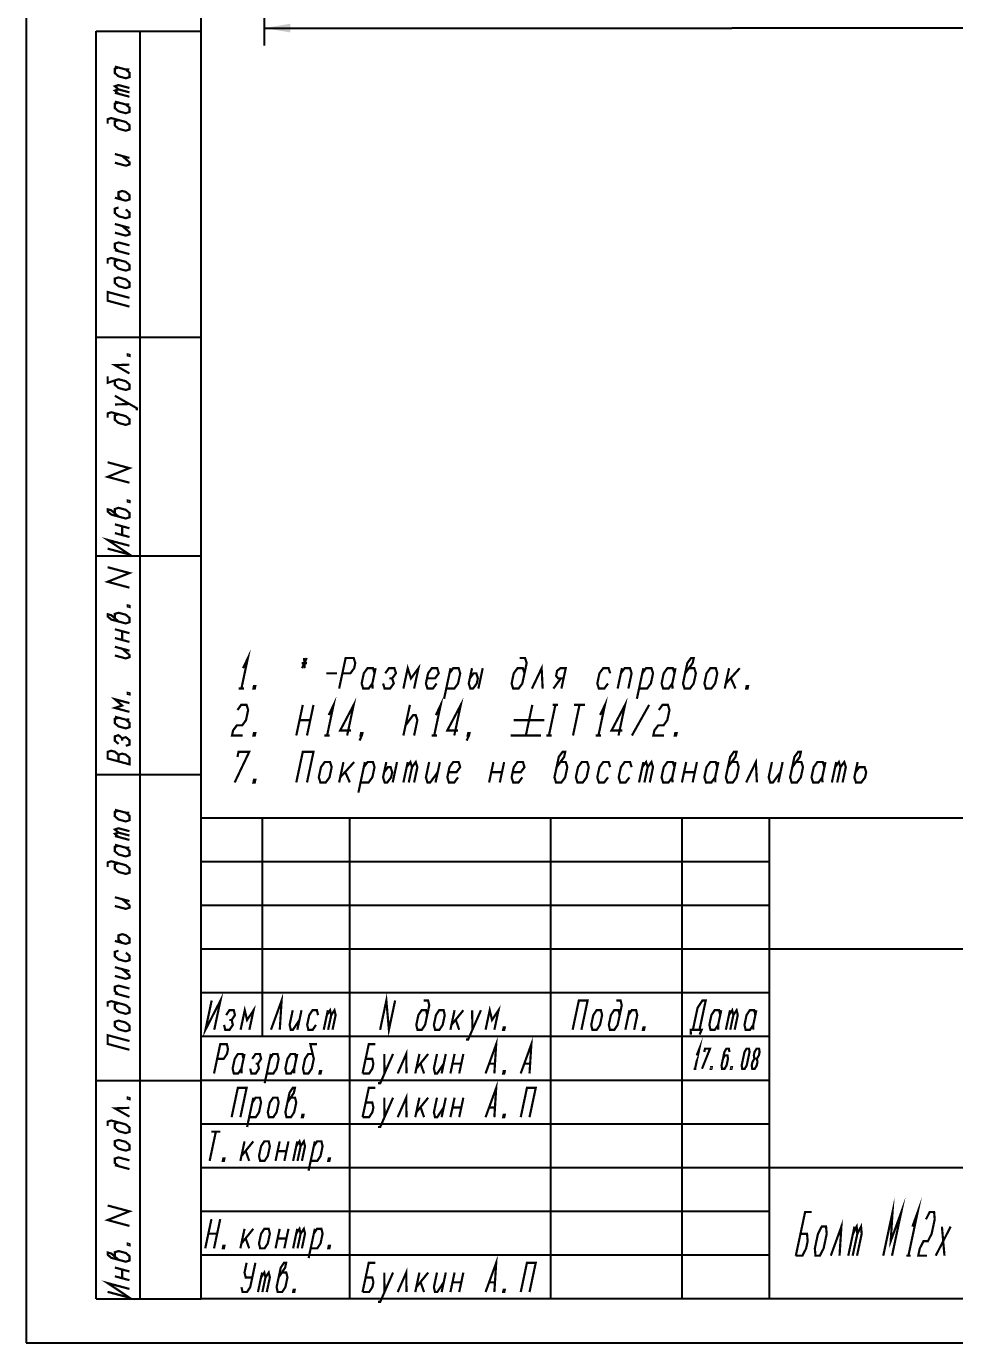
# Model space of a CAD drawing. Header units: millimetres. Extents: x 0 to 210, y 0 to 297.
# Drawn here: x 0 to 106.2, y 0 to 150.6 of the extents above; entities that cross this region are included whole.
import ezdxf

# ---------------------------------------------------------------- set-up
doc = ezdxf.new("R2010")
doc.units = ezdxf.units.MM
doc.header["$LTSCALE"] = 19.36
doc.layers.get('0').update_dxf_attribs({"linetype": 'CONTINUOUS'})
doc.layers.add('ALL_DIMENSIONS', color=7, linetype='CONTINUOUS')
doc.styles.get("Standard").update_dxf_attribs({"font": 'txt', "width": 0.7})
doc.dimstyles.new('DIMSTYLE_5', dxfattribs={"dimtxt": 3.5, "dimasz": 3, "dimexe": 0.18, "dimexo": 0.0625, "dimgap": 0.09, "dimtad": 1, "dimdec": 5, "dimdsep": 46, "dimtxsty": 'STANDARD', "dimblk": '_FILLED', "dimblk1": '_FILLED', "dimblk2": '_FILLED', "dimcen": 0.09, "dimadec": 0, "dimazin": 0, "dimtp": 0.3, "dimtm": 0.3, "dimtfac": 1, "dimtdec": 5, "dimtofl": 0, "dimtmove": 0, "dimatfit": 3, "dimldrblk": '_FILLED', "dimfxl": 1, "dimtolj": 1, "dimarcsym": 0})

# ---------------------------------------------------------------- blocks, each defined once
blk = doc.blocks.new('_FILLED')
at = {"color": 0, "linetype": 'BYBLOCK'}
blk.add_solid([(0, 0), (-1, 0.167), (-1, -0.167)], dxfattribs=at)
blk = doc.blocks.new('*D4')
at = {"layer": 'ALL_DIMENSIONS', "color": 2, "linetype": 'CONTINUOUS'}
for p, q in [((134.2, 184.52), (134.2, 148.35)), ((27.2, 176.87), (27.2, 148.35)), ((27.2, 150.35), (80.7, 150.35)), ((134.2, 150.35), (80.7, 150.35))]:
    blk.add_line(p, q, dxfattribs=at)
at = {"layer": 'ALL_DIMENSIONS', "color": 2, "linetype": 'CONTINUOUS', "xscale": 3, "yscale": 3, "zscale": 3, "rotation": 180}
blk.add_blockref('_FILLED', (27.2, 150.35), dxfattribs=at)
at = {"layer": 'ALL_DIMENSIONS', "color": 2, "linetype": 'CONTINUOUS', "xscale": 3, "yscale": 3, "zscale": 3}
blk.add_blockref('_FILLED', (134.2, 150.35), dxfattribs=at)

msp = doc.modelspace()

# ---------------------------------------------------------------- linework, layer by layer
at = {"color": 7, "linetype": 'CONTINUOUS'}
for p, q in [((0, 297), (0, 0)), ((20, 5), (20, 292.349899)), ((8, 5), (8, 150)), ((8, 150), (20, 150)), ((13, 5), (13, 150)), ((20, 5), (20, 150)), ((8, 115), (20, 115)), ((8, 90), (20, 90)), ((8, 65), (20, 65)), ((205, 60), (20, 60)), ((20, 5), (20, 60)), ((27, 35), (27, 60)), ((37, 5), (37, 60)), ((60, 5), (60, 60)), ((75, 5), (75, 60)), ((85, 5), (85, 60)), ((85, 55), (20, 55)), ((85, 50), (20, 50)), ((205, 45), (20, 45)), ((85, 40), (20, 40)), ((85, 35), (20, 35)), ((8, 30), (20, 30)), ((85, 30), (20, 30)), ((85, 25), (20, 25)), ((205, 20), (20, 20)), ((85, 15), (20, 15)), ((85, 10), (20, 10)), ((8, 5), (20, 5)), ((205, 5), (20, 5)), ((205, 5), (20, 5)), ((0, 0), (210, 0))]:
    msp.add_line(p, q, dxfattribs=at)
at = {"color": 2, "linetype": 'CONTINUOUS', "const_width": 0.25}
for points in [[(10.127428, 145.946582), (11.377426, 145.611641), (11.794094, 145.625004)], [(10.544096, 145.834938), (10.127428, 145.696579), (10.127428, 145.196584), (10.544096, 144.834937), (11.377426, 144.61165), (11.794094, 144.749999), (11.794094, 145.250005), (11.377426, 145.611641)], [(10.544096, 143.334941), (10.127428, 143.696577), (10.544096, 143.834937), (11.794094, 143.499995)], [(10.544096, 142.834936), (10.127428, 143.196582), (10.544096, 143.334941), (11.794094, 143)], [(11.794094, 142.500005), (10.127428, 142.946579)], [(10.127428, 141.946578), (11.377426, 141.611647), (11.794094, 141.625)], [(10.544096, 141.834935), (10.127428, 141.696586), (10.127428, 141.19658), (10.544096, 140.834934), (11.377426, 140.611646), (11.794094, 140.749995), (11.794094, 141.250001), (11.377426, 141.611647)], [(10.544096, 139.834933), (10.127428, 139.696584), (10.127428, 139.196578), (10.544096, 138.834932), (11.377426, 138.611645), (11.794094, 138.750004), (11.794094, 139.249999), (11.377426, 139.611646), (9.71076, 140.05823), (9.294097, 139.919871), (9.294097, 139.419876)], [(10.127428, 135.946583), (11.794094, 135.499998)], [(10.127428, 134.946582), (11.377426, 134.611641), (11.794094, 134.75), (11.794094, 135.000003), (10.960764, 135.723296)], [(10.127428, 130.946578), (11.377426, 130.611647), (11.794094, 130.749996), (11.794094, 131.250002), (11.377426, 131.611648), (10.960764, 131.723292), (10.544096, 131.584933), (10.544096, 131.084937), (10.960764, 130.723291)], [(10.544096, 129.834934), (10.127428, 129.696585), (10.127428, 129.196579), (10.544096, 128.834933), (11.377426, 128.611646), (11.794094, 128.750005), (11.794094, 129.25), (11.377426, 129.611646)], [(10.127428, 127.946586), (11.794094, 127.500001)], [(10.127428, 126.946585), (11.377426, 126.611644), (11.794094, 126.750003), (11.794094, 126.999995), (10.960764, 127.723288)], [(10.544096, 124.834939), (10.127428, 125.196586), (10.127428, 125.696581), (10.544096, 125.83494), (11.794094, 125.499999)], [(11.794094, 124.499998), (10.127428, 124.946583)], [(10.544096, 123.834938), (10.127428, 123.696579), (10.127428, 123.196584), (10.544096, 122.834937), (11.377426, 122.61165), (11.794094, 122.749999), (11.794094, 123.250005), (11.377426, 123.611641), (9.71076, 124.058226), (9.294097, 123.919877), (9.294097, 123.419871)], [(11.377426, 120.611648), (11.794094, 120.749997), (11.794094, 121.250003), (11.377426, 121.611649), (10.544096, 121.834937), (10.127428, 121.696577), (10.127428, 121.196582), (10.544096, 120.834936), (11.377426, 120.611648)], [(11.794094, 118.500003), (9.294097, 119.169875), (9.294097, 120.169876), (11.794094, 119.500004)], [(11.794094, 112.979163), (11.794094, 112.854167), (11.58576, 112.909994), (11.58576, 113.03499), (11.794094, 112.979163)], [(11.794094, 110.854165), (10.127428, 111.800745), (11.794094, 111.854166)], [(10.127428, 110.050746), (10.127428, 109.550751), (10.544096, 109.189104), (11.377426, 108.965817), (11.794094, 109.104166), (11.794094, 109.604172), (11.377426, 109.965808), (10.544096, 110.189105), (9.294097, 109.774038), (9.294097, 110.524036)], [(12.62743, 106.630874), (12.62743, 106.880877), (10.127428, 108.300747)], [(10.127428, 107.300746), (11.794094, 107.354167)], [(10.544096, 106.189102), (10.127428, 106.050753), (10.127428, 105.550747), (10.544096, 105.189101), (11.377426, 104.965813), (11.794094, 105.104162), (11.794094, 105.604168), (11.377426, 105.965814), (9.71076, 106.412399), (9.294097, 106.27404), (9.294097, 105.774045)], [(11.794094, 98.354169), (9.294097, 99.024041), (11.794094, 100.02083), (9.294097, 100.690702)], [(11.794094, 96.270829), (11.794094, 96.145833), (11.58576, 96.20166), (11.58576, 96.326656), (11.794094, 96.270829)], [(10.544096, 94.480772), (9.71076, 95.204065), (9.294097, 95.315709), (9.294097, 95.065706), (9.71076, 94.70406), (11.377426, 94.257475), (11.794094, 94.395834), (11.794094, 94.895829), (11.377426, 95.257476), (10.544096, 95.480773), (10.127428, 95.342414), (10.127428, 94.842419)], [(10.127428, 93.592415), (11.794094, 93.14583)], [(10.960764, 92.369127), (10.960764, 93.369128)], [(9.294097, 90.81571), (11.794094, 90.145838), (9.294097, 91.815711), (11.794094, 91.145828)], [(11.794094, 92.145829), (10.127428, 92.592414)], [(11.794094, 86.354168), (9.294097, 87.02404), (11.794094, 88.020834), (9.294097, 88.690707)], [(11.794094, 84.270833), (11.794094, 84.145832), (11.58576, 84.201654), (11.58576, 84.326655), (11.794094, 84.270833)], [(10.544096, 82.480771), (9.71076, 83.204059), (9.294097, 83.315708), (9.294097, 83.065705), (9.71076, 82.704059), (11.377426, 82.257479), (11.794094, 82.395833), (11.794094, 82.895833), (11.377426, 83.25748), (10.544096, 83.480772), (10.127428, 83.342413), (10.127428, 82.842418)], [(10.127428, 81.592414), (11.794094, 81.145834)], [(10.960764, 80.369126), (10.960764, 81.369127)], [(11.794094, 80.145833), (10.127428, 80.592413)], [(10.127428, 79.592417), (11.794094, 79.145833)], [(10.127428, 78.592417), (11.377426, 78.25748), (11.794094, 78.395834), (11.794094, 78.645832), (10.960764, 79.369125)], [(24.78395, 77.141174), (25.338183, 78.30784), (24.594243, 74.807842)], [(32.075683, 78.30784), (31.52145, 77.141174)], [(31.769434, 78.30784), (31.82771, 77.141174)], [(35.772359, 74.807842), (36.51631, 78.30784), (37.435067, 78.30784), (37.617319, 77.724507), (37.493333, 77.141174), (37.063087, 76.557841), (36.14434, 76.557841)], [(56.969338, 76.557841), (56.787075, 77.141174), (56.174577, 77.141174), (55.744342, 76.557841), (55.496358, 75.391175), (55.67861, 74.807842), (56.291119, 74.807842), (56.721354, 75.391175), (57.217321, 77.724507), (57.035059, 78.30784), (56.422561, 78.30784)], [(75.344344, 76.557841), (76.204825, 77.724507), (76.328812, 78.30784), (76.022563, 78.30784), (75.592316, 77.724507), (75.09636, 75.391175), (75.278612, 74.807842), (75.89111, 74.807842), (76.321356, 75.391175), (76.56934, 76.557841), (76.387077, 77.141174), (75.774579, 77.141174)], [(31.492317, 77.724507), (32.104826, 77.724507)], [(39.819339, 76.557841), (39.637076, 77.141174), (39.024578, 77.141174), (38.594343, 76.557841), (38.346359, 75.391175), (38.528611, 74.807842), (39.141109, 74.807842), (39.571355, 75.391175)], [(39.943325, 77.141174), (39.571355, 75.391175), (39.600488, 74.807842)], [(40.796352, 75.391175), (40.978614, 74.807842), (41.591112, 74.807842), (42.021358, 75.391175), (41.839096, 75.974508), (42.269342, 76.557841), (42.087079, 77.141174), (41.474581, 77.141174), (41.044335, 76.557841)], [(43.122368, 74.807842), (43.618335, 77.141174), (43.98285, 75.974508), (44.843331, 77.141174), (44.347364, 74.807842)], [(45.820344, 75.974508), (46.739102, 75.974508), (47.169337, 76.557841), (46.987085, 77.141174), (46.374576, 77.141174), (45.944341, 76.557841), (45.696357, 75.391175), (45.878609, 74.807842), (46.491118, 74.807842), (46.921354, 75.391175)], [(47.77438, 73.641176), (48.51833, 77.141174)], [(48.022363, 74.807842), (48.94111, 74.807842), (49.371356, 75.391175), (49.61934, 76.557841), (49.437077, 77.141174), (48.824579, 77.141174), (48.394344, 76.557841)], [(50.968333, 77.141174), (50.596353, 75.391175), (50.778615, 74.807842), (51.084864, 74.807842), (51.51511, 75.391175), (51.639097, 75.974508), (51.456834, 76.557841), (51.150585, 76.557841), (50.72035, 75.974508)], [(52.193329, 77.141174), (51.697362, 74.807842)], [(57.822364, 74.807842), (58.930829, 77.141174), (59.04736, 74.807842)], [(61.191114, 74.807842), (61.687081, 77.141174), (61.074583, 77.141174), (60.70633, 76.849507), (60.582344, 76.266174), (60.8266, 75.974508), (61.439098, 75.974508)], [(66.769339, 76.557841), (66.587076, 77.141174), (65.974578, 77.141174), (65.544343, 76.557841), (65.296359, 75.391175), (65.478611, 74.807842), (66.091109, 74.807842), (66.521355, 75.391175)], [(67.622365, 74.807842), (68.118332, 77.141174)], [(67.994335, 76.557841), (68.424581, 77.141174), (69.037079, 77.141174), (69.219342, 76.557841), (68.847361, 74.807842)], [(69.824385, 73.641176), (70.568335, 77.141174)], [(70.072368, 74.807842), (70.991115, 74.807842), (71.421351, 75.391175), (71.669334, 76.557841), (71.487082, 77.141174), (70.874584, 77.141174), (70.444338, 76.557841)], [(74.119337, 76.557841), (73.937085, 77.141174), (73.324576, 77.141174), (72.894341, 76.557841), (72.646357, 75.391175), (72.828609, 74.807842), (73.441118, 74.807842), (73.871354, 75.391175)], [(74.243334, 77.141174), (73.871354, 75.391175), (73.900486, 74.807842)], [(77.546353, 75.391175), (77.728615, 74.807842), (78.341113, 74.807842), (78.771359, 75.391175), (79.019343, 76.557841), (78.83708, 77.141174), (78.224582, 77.141174), (77.794336, 76.557841), (77.546353, 75.391175)], [(80.368325, 77.141174), (79.872369, 74.807842)], [(79.996355, 75.391175), (81.593332, 77.141174)], [(34.306835, 76.557841), (35.531842, 76.557841)], [(41.532847, 75.974508), (41.839096, 75.974508)], [(60.272367, 74.807842), (61.132849, 75.974508)], [(80.579721, 75.974508), (81.097365, 74.807842)], [(11.794094, 72.145831), (10.127428, 72.592416), (10.960764, 72.869124), (10.127428, 73.592417), (11.794094, 73.145832)], [(11.794094, 74.270834), (11.794094, 74.145833), (11.58576, 74.201655), (11.58576, 74.326656), (11.794094, 74.270834)], [(24.287994, 74.807842), (24.900492, 74.807842)], [(26.125488, 74.807842), (25.972369, 74.807842), (26.034362, 75.099508), (26.187481, 75.099508), (26.125488, 74.807842)], [(34.583951, 71.773888), (35.138184, 72.940554), (34.394244, 69.440551)], [(36.691117, 69.440551), (37.435067, 72.940554), (35.896356, 70.023889), (37.121353, 70.023889)], [(46.833955, 71.773888), (47.388188, 72.940554), (46.644237, 69.440551)], [(48.94111, 69.440551), (49.685061, 72.940554), (48.14636, 70.023889), (49.371356, 70.023889)], [(65.617293, 71.773888), (66.171525, 72.940554), (65.427575, 69.440551)], [(67.724448, 69.440551), (68.468398, 72.940554), (66.929688, 70.023889), (68.154694, 70.023889)], [(82.475491, 74.807842), (82.322361, 74.807842), (82.384365, 75.099508), (82.537484, 75.099508), (82.475491, 74.807842)], [(24.142319, 72.357221), (24.572565, 72.940554), (25.185063, 72.940554), (25.367326, 72.357221), (25.119343, 71.190555), (24.689097, 70.607222), (24.076599, 70.607222), (23.646353, 70.023889), (23.522366, 69.440551), (24.747362, 69.440551)], [(30.872364, 69.440551), (31.616314, 72.940554)], [(32.841311, 72.940554), (32.09736, 69.440551)], [(43.866308, 72.940554), (43.122368, 69.440551)], [(57.866311, 72.940554), (57.12236, 69.440551)], [(60.505892, 72.940554), (59.761952, 69.440551)], [(60.199643, 72.940554), (60.812141, 72.940554)], [(63.262144, 72.940554), (62.518193, 69.440551)], [(62.649646, 72.940554), (63.874642, 72.940554)], [(69.255693, 69.440551), (71.22465, 72.940554)], [(72.325649, 72.357221), (72.755896, 72.940554), (73.368394, 72.940554), (73.550656, 72.357221), (73.302673, 71.190555), (72.872427, 70.607222), (72.259929, 70.607222), (71.829693, 70.023889), (71.705696, 69.440551), (72.930692, 69.440551)], [(10.127428, 71.592415), (11.377426, 71.257479), (11.794094, 71.270832)], [(10.544096, 71.480771), (10.127428, 71.342417), (10.127428, 70.842417), (10.544096, 70.480771), (11.377426, 70.257478), (11.794094, 70.395832), (11.794094, 70.895833), (11.377426, 71.257479)], [(31.244334, 71.190555), (32.469341, 71.190555)], [(43.370352, 70.607222), (44.230833, 71.773888), (44.537082, 71.773888), (44.719334, 71.190555), (44.347364, 69.440551)], [(55.744342, 71.190555), (59.24434, 71.190555)], [(11.377426, 68.257481), (11.794094, 68.395835), (11.794094, 68.895836), (11.377426, 69.257477), (10.960764, 69.119123), (10.544096, 69.48077), (10.127428, 69.342416), (10.127428, 68.842415), (10.544096, 68.480769)], [(26.125488, 69.440551), (25.972369, 69.440551), (26.034362, 69.732217), (26.187481, 69.732217), (26.125488, 69.440551)], [(34.087984, 69.440551), (34.700493, 69.440551)], [(38.375492, 69.440551), (38.222362, 69.440551), (38.284355, 69.732217), (38.437485, 69.732217), (38.375492, 69.440551), (38.098376, 68.857218)], [(46.337988, 69.440551), (46.950486, 69.440551)], [(50.625485, 69.440551), (50.472366, 69.440551), (50.534359, 69.732217), (50.687489, 69.732217), (50.625485, 69.440551), (50.348369, 68.857218)], [(55.372361, 69.440551), (58.872359, 69.440551)], [(59.455692, 69.440551), (60.068201, 69.440551)], [(65.121326, 69.440551), (65.733824, 69.440551)], [(74.308818, 69.440551), (74.155699, 69.440551), (74.217692, 69.732217), (74.370822, 69.732217), (74.308818, 69.440551)], [(11.794094, 66.145836), (11.794094, 66.895834), (11.377426, 67.25748), (10.960764, 67.369124), (10.544096, 67.23077), (10.127428, 67.592417), (9.71076, 67.70406), (9.294097, 67.565706), (9.294097, 66.815708), (11.794094, 66.145836)], [(10.960764, 68.869125), (10.960764, 69.119123)], [(10.544096, 66.480772), (10.544096, 67.23077)], [(23.828615, 64.073265), (25.491312, 67.573263), (24.266316, 67.573263), (24.142319, 66.98993)], [(30.872364, 64.073265), (31.616314, 67.573263), (32.841311, 67.573263), (32.09736, 64.073265)], [(33.446354, 64.656598), (33.628616, 64.073265), (34.241114, 64.073265), (34.67136, 64.656598), (34.919344, 65.823264), (34.737081, 66.406597), (34.124583, 66.406597), (33.694337, 65.823264), (33.446354, 64.656598)], [(36.268326, 66.406597), (35.772359, 64.073265)], [(35.896356, 64.656598), (37.493333, 66.406597)], [(37.974379, 62.906599), (38.718329, 66.406597)], [(38.222362, 64.073265), (39.141109, 64.073265), (39.571355, 64.656598), (39.819339, 65.823264), (39.637076, 66.406597), (39.024578, 66.406597), (38.594343, 65.823264)], [(41.168332, 66.406597), (40.796352, 64.656598), (40.978614, 64.073265), (41.284863, 64.073265), (41.715109, 64.656598), (41.839096, 65.239931), (41.656844, 65.823264), (41.350584, 65.823264), (40.920349, 65.239931)], [(42.393328, 66.406597), (41.897361, 64.073265)], [(43.122368, 64.073265), (43.618335, 66.406597)], [(43.494338, 65.823264), (43.924584, 66.406597), (44.106836, 65.823264), (43.734866, 64.073265)], [(44.106836, 65.823264), (44.537082, 66.406597), (44.719334, 65.823264), (44.347364, 64.073265)], [(46.068327, 66.406597), (45.696357, 64.656598), (45.878609, 64.073265), (46.184869, 64.073265), (47.045351, 65.239931)], [(47.293334, 66.406597), (46.797367, 64.073265)], [(48.270347, 65.239931), (49.189094, 65.239931), (49.61934, 65.823264), (49.437077, 66.406597), (48.824579, 66.406597), (48.394344, 65.823264), (48.14636, 64.656598), (48.328612, 64.073265), (48.94111, 64.073265), (49.371356, 64.656598)], [(52.922369, 64.073265), (53.418325, 66.406597)], [(54.643332, 66.406597), (54.147365, 64.073265)], [(55.620345, 65.239931), (56.539092, 65.239931), (56.969338, 65.823264), (56.787075, 66.406597), (56.174577, 66.406597), (55.744342, 65.823264), (55.496358, 64.656598), (55.67861, 64.073265), (56.291119, 64.073265), (56.721354, 64.656598)], [(60.644337, 65.823264), (61.504818, 66.98993), (61.628815, 67.573263), (61.322566, 67.573263), (60.89232, 66.98993), (60.396354, 64.656598), (60.578616, 64.073265), (61.191114, 64.073265), (61.62136, 64.656598), (61.869344, 65.823264), (61.687081, 66.406597), (61.074583, 66.406597)], [(62.846356, 64.656598), (63.028619, 64.073265), (63.641117, 64.073265), (64.071353, 64.656598), (64.319336, 65.823264), (64.137084, 66.406597), (63.524575, 66.406597), (63.09434, 65.823264), (62.846356, 64.656598)], [(66.769339, 65.823264), (66.587076, 66.406597), (65.974578, 66.406597), (65.544343, 65.823264), (65.296359, 64.656598), (65.478611, 64.073265), (66.091109, 64.073265), (66.521355, 64.656598)], [(69.219342, 65.823264), (69.037079, 66.406597), (68.424581, 66.406597), (67.994335, 65.823264), (67.746352, 64.656598), (67.928614, 64.073265), (68.541112, 64.073265), (68.971358, 64.656598)], [(70.072368, 64.073265), (70.568335, 66.406597)], [(70.444338, 65.823264), (70.874584, 66.406597), (71.056836, 65.823264), (70.684866, 64.073265)], [(71.056836, 65.823264), (71.487082, 66.406597), (71.669334, 65.823264), (71.297364, 64.073265)], [(74.119337, 65.823264), (73.937085, 66.406597), (73.324576, 66.406597), (72.894341, 65.823264), (72.646357, 64.656598), (72.828609, 64.073265), (73.441118, 64.073265), (73.871354, 64.656598)], [(74.243334, 66.406597), (73.871354, 64.656598), (73.900486, 64.073265)], [(74.972363, 64.073265), (75.46833, 66.406597)], [(76.693326, 66.406597), (76.197359, 64.073265)], [(79.019343, 65.823264), (78.83708, 66.406597), (78.224582, 66.406597), (77.794336, 65.823264), (77.546353, 64.656598), (77.728615, 64.073265), (78.341113, 64.073265), (78.771359, 64.656598)], [(79.143329, 66.406597), (78.771359, 64.656598), (78.800492, 64.073265)], [(80.244339, 65.823264), (81.10482, 66.98993), (81.228817, 67.573263), (80.922558, 67.573263), (80.492322, 66.98993), (79.996355, 64.656598), (80.178618, 64.073265), (80.791116, 64.073265), (81.221352, 64.656598), (81.469335, 65.823264), (81.287083, 66.406597), (80.674585, 66.406597)], [(82.322361, 64.073265), (83.430826, 66.406597), (83.547368, 64.073265)], [(85.268331, 66.406597), (84.896351, 64.656598), (85.078613, 64.073265), (85.384862, 64.073265), (86.245344, 65.239931)], [(86.493327, 66.406597), (85.99736, 64.073265)], [(87.594337, 65.823264), (88.454818, 66.98993), (88.578815, 67.573263), (88.272566, 67.573263), (87.84232, 66.98993), (87.346354, 64.656598), (87.528616, 64.073265), (88.141114, 64.073265), (88.57136, 64.656598), (88.819344, 65.823264), (88.637081, 66.406597), (88.024583, 66.406597)], [(91.269336, 65.823264), (91.087084, 66.406597), (90.474575, 66.406597), (90.04434, 65.823264), (89.796356, 64.656598), (89.978619, 64.073265), (90.591117, 64.073265), (91.021353, 64.656598)], [(91.393333, 66.406597), (91.021353, 64.656598), (91.050485, 64.073265)], [(92.122362, 64.073265), (92.618329, 66.406597)], [(92.494343, 65.823264), (92.924578, 66.406597), (93.106841, 65.823264), (92.73486, 64.073265)], [(93.106841, 65.823264), (93.537076, 66.406597), (93.719339, 65.823264), (93.347369, 64.073265)], [(95.068332, 66.406597), (94.696352, 64.656598), (94.878614, 64.073265), (95.491112, 64.073265), (95.921358, 64.656598), (96.045345, 65.239931), (95.863093, 65.823264), (95.250584, 65.823264), (94.820349, 65.239931)], [(36.479722, 65.239931), (36.997366, 64.073265)], [(53.170342, 65.239931), (54.395349, 65.239931)], [(75.220347, 65.239931), (76.445343, 65.239931)], [(26.125488, 64.073265), (25.972369, 64.073265), (26.034362, 64.364932), (26.187481, 64.364932), (26.125488, 64.073265)], [(10.127428, 60.94658), (11.377426, 60.611644), (11.794094, 60.625001)], [(10.544096, 60.834936), (10.127428, 60.696582), (10.127428, 60.196582), (10.544096, 59.834935), (11.377426, 59.611648), (11.794094, 59.750002), (11.794094, 60.250002), (11.377426, 60.611644)], [(10.544096, 58.334939), (10.127428, 58.69658), (10.544096, 58.834934), (11.794094, 58.499998)], [(10.544096, 57.834938), (10.127428, 58.19658), (10.544096, 58.334939), (11.794094, 57.999998)], [(11.794094, 57.500002), (10.127428, 57.946582)], [(10.127428, 56.946581), (11.377426, 56.611645), (11.794094, 56.624998)], [(10.544096, 56.834938), (10.127428, 56.696583), (10.127428, 56.196583), (10.544096, 55.834937), (11.377426, 55.611644), (11.794094, 55.749998), (11.794094, 56.249999), (11.377426, 56.611645)], [(10.544096, 54.834936), (10.127428, 54.696582), (10.127428, 54.196581), (10.544096, 53.834935), (11.377426, 53.611647), (11.794094, 53.750001), (11.794094, 54.250002), (11.377426, 54.611643), (9.71076, 55.058228), (9.294097, 54.919874), (9.294097, 54.419874)], [(10.127428, 50.946581), (11.794094, 50.500001)], [(10.127428, 49.94658), (11.377426, 49.611644), (11.794094, 49.749998), (11.794094, 50), (10.960764, 50.723293)], [(10.127428, 45.946581), (11.377426, 45.611645), (11.794094, 45.749999), (11.794094, 46.25), (11.377426, 46.611646), (10.960764, 46.72329), (10.544096, 46.584936), (10.544096, 46.084935), (10.960764, 45.723289)], [(10.544096, 44.834937), (10.127428, 44.696583), (10.127428, 44.196582), (10.544096, 43.834936), (11.377426, 43.611646), (11.794094, 43.75), (11.794094, 44.25), (11.377426, 44.611647)], [(10.127428, 42.946581), (11.794094, 42.500001)], [(10.127428, 41.946583), (11.377426, 41.611646), (11.794094, 41.75), (11.794094, 42.000001), (10.960764, 42.723291)], [(10.544096, 39.834937), (10.127428, 40.196581), (10.127428, 40.696581), (10.544096, 40.834935), (11.794094, 40.499999)], [(10.544096, 38.834936), (10.127428, 38.696582), (10.127428, 38.196582), (10.544096, 37.834938), (11.377426, 37.611645), (11.794094, 37.749999), (11.794094, 38.25), (11.377426, 38.611646), (9.71076, 39.058229), (9.294097, 38.919872), (9.294097, 38.419874)], [(11.794094, 39.500001), (10.127428, 39.946583)], [(21.197069, 39.137578), (20.485002, 35.787579), (22.202065, 39.137578), (21.489998, 35.787579)], [(27.979998, 35.787579), (29.194563, 39.137578), (28.985005, 35.787579)], [(40.460003, 35.787579), (41.17206, 39.137578), (41.464999, 35.787579), (42.177066, 39.137578)], [(45.841033, 37.462579), (45.708464, 38.020912), (45.205955, 38.020912), (44.836037, 37.462579), (44.598678, 36.345912), (44.731247, 35.787579), (45.233745, 35.787579), (45.603674, 36.345912), (46.078382, 38.579245), (45.945813, 39.137578), (45.443314, 39.137578)], [(62.474999, 35.787579), (63.187066, 39.137578), (64.192063, 39.137578), (63.479995, 35.787579)], [(67.856029, 37.462579), (67.72346, 38.020912), (67.220962, 38.020912), (66.851033, 37.462579), (66.613674, 36.345912), (66.746254, 35.787579), (67.248752, 35.787579), (67.618681, 36.345912), (68.093389, 38.579245), (67.960819, 39.137578), (67.458311, 39.137578)], [(76.231251, 35.787579), (76.765299, 38.30008), (77.320187, 39.137578), (77.697065, 39.137578), (76.984998, 35.787579)], [(22.613674, 36.345912), (22.746254, 35.787579), (23.248752, 35.787579), (23.618681, 36.345912), (23.486101, 36.904245), (23.856029, 37.462579), (23.72346, 38.020912), (23.220962, 38.020912), (22.851033, 37.462579)], [(24.504997, 35.787579), (24.979705, 38.020912), (25.244854, 36.904245), (25.984712, 38.020912), (25.510004, 35.787579)], [(30.464709, 38.020912), (30.108681, 36.345912), (30.24125, 35.787579), (30.492499, 35.787579), (31.232356, 36.904245)], [(31.469705, 38.020912), (30.994997, 35.787579)], [(33.361028, 37.462579), (33.228459, 38.020912), (32.725961, 38.020912), (32.356032, 37.462579), (32.118673, 36.345912), (32.251253, 35.787579), (32.753751, 35.787579), (33.12368, 36.345912)], [(34.009996, 35.787579), (34.484715, 38.020912)], [(34.366035, 37.462579), (34.735964, 38.020912), (34.868533, 37.462579), (34.512505, 35.787579)], [(34.868533, 37.462579), (35.238462, 38.020912), (35.371031, 37.462579), (35.015003, 35.787579)], [(46.608681, 36.345912), (46.74125, 35.787579), (47.243748, 35.787579), (47.613677, 36.345912), (47.851036, 37.462579), (47.718456, 38.020912), (47.215958, 38.020912), (46.846029, 37.462579), (46.608681, 36.345912)], [(48.974712, 38.020912), (48.500004, 35.787579)], [(48.618673, 36.345912), (49.979708, 38.020912)], [(50.272647, 34.670912), (50.523896, 34.670912), (51.989711, 38.020912)], [(50.984715, 38.020912), (51.012505, 35.787579)], [(52.519999, 35.787579), (52.994707, 38.020912), (53.259856, 36.904245), (53.999714, 38.020912), (53.524995, 35.787579)], [(64.603682, 36.345912), (64.736251, 35.787579), (65.238749, 35.787579), (65.608678, 36.345912), (65.846037, 37.462579), (65.713457, 38.020912), (65.210959, 38.020912), (64.84103, 37.462579), (64.603682, 36.345912)], [(68.504997, 35.787579), (68.979705, 38.020912)], [(68.861036, 37.462579), (69.230965, 38.020912), (69.733463, 38.020912), (69.866032, 37.462579), (69.510004, 35.787579)], [(79.351029, 37.462579), (79.21846, 38.020912), (78.715962, 38.020912), (78.346033, 37.462579), (78.108674, 36.345912), (78.241254, 35.787579), (78.743752, 35.787579), (79.113681, 36.345912)], [(79.469709, 38.020912), (79.113681, 36.345912), (79.12062, 35.787579)], [(79.999997, 35.787579), (80.474705, 38.020912)], [(80.356036, 37.462579), (80.725965, 38.020912), (80.858534, 37.462579), (80.502495, 35.787579)], [(80.858534, 37.462579), (81.228463, 38.020912), (81.361032, 37.462579), (81.005004, 35.787579)], [(83.371035, 37.462579), (83.238455, 38.020912), (82.735957, 38.020912), (82.366028, 37.462579), (82.12868, 36.345912), (82.261249, 35.787579), (82.763747, 35.787579), (83.133676, 36.345912)], [(83.489715, 38.020912), (83.133676, 36.345912), (83.140626, 35.787579)], [(11.377426, 35.611646), (11.794094, 35.75), (11.794094, 36.25), (11.377426, 36.611644), (10.544096, 36.834937), (10.127428, 36.696583), (10.127428, 36.196582), (10.544096, 35.834936), (11.377426, 35.611646)], [(23.234852, 36.904245), (23.486101, 36.904245)], [(49.114231, 36.904245), (49.505, 35.787579)], [(54.655621, 35.787579), (54.530002, 35.787579), (54.589342, 36.066747), (54.714961, 36.066747), (54.655621, 35.787579)], [(70.64063, 35.787579), (70.515, 35.787579), (70.57434, 36.066747), (70.699959, 36.066747), (70.64063, 35.787579)], [(11.794094, 33.5), (9.294097, 34.169873), (9.294097, 35.169874), (11.794094, 34.499999)], [(52.519999, 30.787579), (53.734564, 34.137579), (53.524995, 30.787579)], [(56.540005, 30.787579), (57.75456, 34.137579), (57.545001, 30.787579)], [(75.986952, 35.229246), (75.980002, 35.787579), (77.236247, 35.787579), (76.991948, 35.229246)], [(76.660294, 32.857642), (76.967005, 33.624309), (76.478128, 31.324307)], [(21.465001, 30.787579), (22.177068, 34.137579), (22.930815, 34.137579), (23.063385, 33.579246), (22.944705, 33.020912), (22.574787, 32.462579), (21.821029, 32.462579)], [(24.836028, 32.462579), (24.703459, 33.020912), (24.200961, 33.020912), (23.831032, 32.462579), (23.593673, 31.345913), (23.726253, 30.787579), (24.228751, 30.787579), (24.59868, 31.345913)], [(24.954708, 33.020912), (24.59868, 31.345913), (24.60563, 30.787579)], [(25.603676, 31.345913), (25.736245, 30.787579), (26.238754, 30.787579), (26.608683, 31.345913), (26.476103, 31.904246), (26.846031, 32.462579), (26.713462, 33.020912), (26.210964, 33.020912), (25.841035, 32.462579)], [(27.25765, 29.670913), (27.969707, 33.020912)], [(27.494999, 30.787579), (28.248746, 30.787579), (28.618675, 31.345913), (28.856034, 32.462579), (28.723465, 33.020912), (28.220956, 33.020912), (27.851027, 32.462579)], [(30.866037, 32.462579), (30.733457, 33.020912), (30.230959, 33.020912), (29.86103, 32.462579), (29.623682, 31.345913), (29.756251, 30.787579), (30.258749, 30.787579), (30.628678, 31.345913)], [(30.984706, 33.020912), (30.628678, 31.345913), (30.635628, 30.787579)], [(32.74346, 33.020912), (32.240962, 33.020912), (31.871033, 32.462579), (31.633674, 31.345913), (31.766254, 30.787579), (32.268752, 30.787579), (32.638681, 31.345913), (32.876029, 32.462579), (32.478311, 34.137579), (33.232068, 34.137579)], [(38.45, 30.787579), (39.162067, 34.137579), (39.915814, 34.137579)], [(40.222644, 29.670913), (40.473893, 29.670913), (41.939707, 33.020912)], [(40.934711, 33.020912), (40.962501, 30.787579)], [(42.469995, 30.787579), (43.447212, 33.020912), (43.475002, 30.787579)], [(44.954706, 33.020912), (44.479998, 30.787579)], [(44.598678, 31.345913), (45.959713, 33.020912)], [(46.964709, 33.020912), (46.608681, 31.345913), (46.74125, 30.787579), (46.992499, 30.787579), (47.732356, 31.904246)], [(47.969705, 33.020912), (47.494997, 30.787579)], [(48.500004, 30.787579), (48.974712, 33.020912)], [(49.979708, 33.020912), (49.505, 30.787579)], [(77.268753, 31.324307), (78.188875, 33.624309), (77.613878, 33.624309), (77.532398, 33.240974)], [(80.407405, 33.240974), (80.345133, 33.624309), (80.057629, 33.624309), (79.832397, 33.240974), (79.506479, 31.707642), (79.568752, 31.324307), (79.856245, 31.324307), (80.081477, 31.707642), (80.244436, 32.47431), (80.182174, 32.857642), (79.89467, 32.857642), (79.669438, 32.47431)], [(81.868751, 31.324307), (81.806479, 31.707642), (82.132396, 33.240974), (82.357628, 33.624309), (82.645132, 33.624309), (82.707404, 33.240974), (82.381476, 31.707642), (82.156255, 31.324307), (81.868751, 31.324307)], [(83.550687, 32.47431), (83.775919, 32.857642), (83.857398, 33.240974), (83.795126, 33.624309), (83.507633, 33.624309), (83.282401, 33.240974), (83.200922, 32.857642), (83.263194, 32.47431)], [(26.224854, 31.904246), (26.476103, 31.904246)], [(38.45, 30.787579), (39.203747, 30.787579), (39.573676, 31.345913), (39.692355, 31.904246), (39.559786, 32.462579), (38.806028, 32.462579)], [(45.094226, 31.904246), (45.485005, 30.787579)], [(48.737353, 31.904246), (49.742359, 31.904246)], [(53.008607, 31.904246), (53.511105, 31.904246)], [(57.028603, 31.904246), (57.531101, 31.904246)], [(78.346871, 31.324307), (78.274995, 31.324307), (78.31574, 31.515975), (78.387616, 31.515975), (78.346871, 31.324307)], [(80.64687, 31.324307), (80.575005, 31.324307), (80.615739, 31.515975), (80.687615, 31.515975), (80.64687, 31.324307)], [(83.018745, 31.324307), (83.306249, 31.324307), (83.53148, 31.707642), (83.61296, 32.090975), (83.550687, 32.47431), (83.263194, 32.47431), (83.037963, 32.090975), (82.956483, 31.707642), (83.018745, 31.324307)], [(33.650627, 30.787579), (33.524997, 30.787579), (33.584337, 31.066747), (33.709967, 31.066747), (33.650627, 30.787579)], [(54.655621, 30.787579), (54.530002, 30.787579), (54.589342, 31.066747), (54.714961, 31.066747), (54.655621, 30.787579)], [(76.334376, 31.324307), (76.62188, 31.324307)], [(23.475004, 25.78758), (24.187061, 29.137579), (25.192067, 29.137579), (24.48, 25.78758)], [(29.86103, 27.46258), (30.600888, 28.579246), (30.719567, 29.137579), (30.468318, 29.137579), (30.09839, 28.579246), (29.623682, 26.345913), (29.756251, 25.78758), (30.258749, 25.78758), (30.628678, 26.345913), (30.866037, 27.46258), (30.733457, 28.020913), (30.230959, 28.020913)], [(38.45, 25.78758), (39.162067, 29.137579), (39.915814, 29.137579)], [(52.519999, 25.78758), (53.734564, 29.137579), (53.524995, 25.78758)], [(56.540005, 25.78758), (57.252062, 29.137579), (58.257068, 29.137579), (57.545001, 25.78758)], [(11.794094, 27.979166), (11.794094, 27.854167), (11.58576, 27.909989), (11.58576, 28.03499), (11.794094, 27.979166)], [(25.247647, 24.670913), (25.959715, 28.020913)], [(25.484996, 25.78758), (26.238754, 25.78758), (26.608683, 26.345913), (26.846031, 27.46258), (26.713462, 28.020913), (26.210964, 28.020913), (25.841035, 27.46258)], [(27.613679, 26.345913), (27.746248, 25.78758), (28.248746, 25.78758), (28.618675, 26.345913), (28.856034, 27.46258), (28.723465, 28.020913), (28.220956, 28.020913), (27.851027, 27.46258), (27.613679, 26.345913)], [(38.45, 25.78758), (39.203747, 25.78758), (39.573676, 26.345913), (39.692355, 26.904246), (39.559786, 27.46258), (38.806028, 27.46258)], [(40.222644, 24.670913), (40.473893, 24.670913), (41.939707, 28.020913)], [(40.934711, 28.020913), (40.962501, 25.78758)], [(42.469995, 25.78758), (43.447212, 28.020913), (43.475002, 25.78758)], [(44.954706, 28.020913), (44.479998, 25.78758)], [(44.598678, 26.345913), (45.959713, 28.020913)], [(46.964709, 28.020913), (46.608681, 26.345913), (46.74125, 25.78758), (46.992499, 25.78758), (47.732356, 26.904246)], [(47.969705, 28.020913), (47.494997, 25.78758)], [(48.500004, 25.78758), (48.974712, 28.020913)], [(49.979708, 28.020913), (49.505, 25.78758)], [(11.794094, 25.854168), (10.127428, 26.800748), (11.794094, 26.854166)], [(31.640624, 25.78758), (31.515005, 25.78758), (31.574334, 26.066745), (31.699964, 26.066745), (31.640624, 25.78758)], [(45.094226, 26.904246), (45.485005, 25.78758)], [(48.737353, 26.904246), (49.742359, 26.904246)], [(53.008607, 26.904246), (53.511105, 26.904246)], [(54.655621, 25.78758), (54.530002, 25.78758), (54.589342, 26.066745), (54.714961, 26.066745), (54.655621, 25.78758)], [(10.544096, 25.189103), (10.127428, 25.050749), (10.127428, 24.550749), (10.544096, 24.189102), (11.377426, 23.965812), (11.794094, 24.104166), (11.794094, 24.604167), (11.377426, 24.965813), (9.71076, 25.412393), (9.294097, 25.274039), (9.294097, 24.774038)], [(21.67456, 24.13758), (20.962503, 20.787579)], [(21.172062, 24.13758), (22.177068, 24.13758)], [(11.377426, 21.965812), (11.794094, 22.104167), (11.794094, 22.604167), (11.377426, 22.965811), (10.544096, 23.189104), (10.127428, 23.05075), (10.127428, 22.550749), (10.544096, 22.189103), (11.377426, 21.965812)], [(24.954708, 23.020913), (24.48, 20.787579)], [(24.59868, 21.345912), (25.959715, 23.020913)], [(26.608683, 21.345912), (26.741252, 20.787579), (27.24375, 20.787579), (27.613679, 21.345912), (27.851027, 22.46258), (27.718458, 23.020913), (27.21596, 23.020913), (26.846031, 22.46258), (26.608683, 21.345912)], [(28.499995, 20.787579), (28.974714, 23.020913)], [(29.97971, 23.020913), (29.505002, 20.787579)], [(30.509998, 20.787579), (30.984706, 23.020913)], [(30.866037, 22.46258), (31.235955, 23.020913), (31.368535, 22.46258), (31.012496, 20.787579)], [(31.368535, 22.46258), (31.738464, 23.020913), (31.871033, 22.46258), (31.515005, 20.787579)], [(32.282642, 19.670912), (32.994709, 23.020913)], [(32.520001, 20.787579), (33.273748, 20.787579), (33.643677, 21.345912), (33.881036, 22.46258), (33.748456, 23.020913), (33.245958, 23.020913), (32.876029, 22.46258)], [(10.544096, 20.189104), (10.127428, 20.550749), (10.127428, 21.050749), (10.544096, 21.189103), (11.794094, 20.854167)], [(22.595627, 20.787579), (22.469997, 20.787579), (22.529337, 21.066746), (22.654967, 21.066746), (22.595627, 20.787579)], [(25.094228, 21.904247), (25.484996, 20.787579)], [(28.737354, 21.904247), (29.742351, 21.904247)], [(34.655623, 20.787579), (34.530004, 20.787579), (34.589344, 21.066746), (34.714963, 21.066746), (34.655623, 20.787579)], [(11.794094, 19.854166), (10.127428, 20.300748)], [(98.000004, 9.944148), (99.062782, 14.944149), (98.854266, 11.610816), (100.062783, 14.944149), (99.000005, 9.944148)], [(101.33352, 13.277482), (101.937778, 14.944149), (100.875, 9.944148)], [(11.794094, 13.354167), (9.294097, 14.02404), (11.794094, 15.020833), (9.294097, 15.690706)], [(88.000005, 9.944148), (89.062783, 14.944149), (89.812781, 14.944149)], [(102.885647, 14.110815), (103.312778, 14.944149), (103.812784, 14.944149), (103.885648, 14.110815), (103.531393, 12.444149), (103.104262, 11.610816), (102.604256, 11.610816), (102.177136, 10.777482), (101.999997, 9.944148), (102.999998, 9.944148)], [(20.460005, 10.787579), (21.172062, 14.137579)], [(22.177068, 14.137579), (21.465001, 10.787579)], [(91.999998, 9.944148), (93.208526, 13.277482), (92.999999, 9.944148)], [(94.531395, 12.444149), (94.958525, 13.277482), (95.03139, 12.444149), (94.499995, 9.944148)], [(95.03139, 12.444149), (95.458521, 13.277482), (95.531396, 12.444149), (95.000001, 9.944148)], [(20.816033, 12.46258), (21.821029, 12.46258)], [(24.954708, 13.020913), (24.48, 10.787579)], [(24.59868, 11.345913), (25.959715, 13.020913)], [(26.608683, 11.345913), (26.741252, 10.787579), (27.24375, 10.787579), (27.613679, 11.345913), (27.851027, 12.46258), (27.718458, 13.020913), (27.21596, 13.020913), (26.846031, 12.46258), (26.608683, 11.345913)], [(28.499995, 10.787579), (28.974714, 13.020913)], [(29.97971, 13.020913), (29.505002, 10.787579)], [(30.509998, 10.787579), (30.984706, 13.020913)], [(30.866037, 12.46258), (31.235955, 13.020913), (31.368535, 12.46258), (31.012496, 10.787579)], [(31.368535, 12.46258), (31.738464, 13.020913), (31.871033, 12.46258), (31.515005, 10.787579)], [(32.282642, 9.670913), (32.994709, 13.020913)], [(32.520001, 10.787579), (33.273748, 10.787579), (33.643677, 11.345913), (33.881036, 12.46258), (33.748456, 13.020913), (33.245958, 13.020913), (32.876029, 12.46258)], [(88.000005, 9.944148), (88.750003, 9.944148), (89.177134, 10.777482), (89.354262, 11.610816), (89.281387, 12.444149), (88.531389, 12.444149)], [(90.177135, 10.777482), (90.249999, 9.944148), (90.750005, 9.944148), (91.177136, 10.777482), (91.531392, 12.444149), (91.458517, 13.277482), (90.958521, 13.277482), (90.531391, 12.444149), (90.177135, 10.777482)], [(94, 9.944148), (94.708522, 13.277482)], [(103.999999, 9.944148), (105.708522, 13.277482)], [(104.708521, 13.277482), (105, 9.944148)], [(10.544096, 9.48077), (9.71076, 10.204061), (9.294097, 10.315707), (9.294097, 10.065706), (9.71076, 9.70406), (11.377426, 9.257479), (11.794094, 9.395834), (11.794094, 9.895833), (11.377426, 10.257479), (10.544096, 10.48077), (10.127428, 10.342416), (10.127428, 9.842415)], [(11.794094, 11.270833), (11.794094, 11.145833), (11.58576, 11.201656), (11.58576, 11.326656), (11.794094, 11.270833)], [(22.595627, 10.787579), (22.469997, 10.787579), (22.529337, 11.066746), (22.654967, 11.066746), (22.595627, 10.787579)], [(25.094228, 11.904246), (25.484996, 10.787579)], [(28.737354, 11.904246), (29.742351, 11.904246)], [(34.655623, 10.787579), (34.530004, 10.787579), (34.589344, 11.066746), (34.714963, 11.066746), (34.655623, 10.787579)], [(24.59868, 6.345913), (24.731249, 5.78758), (25.233747, 5.78758), (25.603676, 6.345913), (26.197063, 9.137579)], [(25.192067, 9.137579), (24.954708, 8.020913), (25.087277, 7.46258), (25.841035, 7.46258)], [(28.856034, 7.46258), (29.595892, 8.579246), (29.714561, 9.137579), (29.463312, 9.137579), (29.093383, 8.579246), (28.618675, 6.345913), (28.751255, 5.78758), (29.253753, 5.78758), (29.623682, 6.345913), (29.86103, 7.46258), (29.728461, 8.020913), (29.225963, 8.020913)], [(38.45, 5.78758), (39.162067, 9.137579), (39.915814, 9.137579)], [(52.519999, 5.78758), (53.734564, 9.137579), (53.524995, 5.78758)], [(56.540005, 5.78758), (57.252062, 9.137579), (58.257068, 9.137579), (57.545001, 5.78758)], [(100.624997, 9.944148), (101.125003, 9.944148)], [(10.127428, 8.592415), (11.794094, 8.145833)], [(11.794094, 7.145833), (10.127428, 7.592416)], [(10.960764, 7.369125), (10.960764, 8.369124)], [(26.490003, 5.78758), (26.964711, 8.020913)], [(26.846031, 7.46258), (27.21596, 8.020913), (27.348529, 7.46258), (26.992501, 5.78758)], [(27.348529, 7.46258), (27.718458, 8.020913), (27.851027, 7.46258), (27.494999, 5.78758)], [(38.45, 5.78758), (39.203747, 5.78758), (39.573676, 6.345913), (39.692355, 6.904246), (39.559786, 7.46258), (38.806028, 7.46258)], [(40.222644, 4.670913), (40.473893, 4.670913), (41.939707, 8.020913)], [(40.934711, 8.020913), (40.962501, 5.78758)], [(42.469995, 5.78758), (43.447212, 8.020913), (43.475002, 5.78758)], [(44.954706, 8.020913), (44.479998, 5.78758)], [(44.598678, 6.345913), (45.959713, 8.020913)], [(46.964709, 8.020913), (46.608681, 6.345913), (46.74125, 5.78758), (46.992499, 5.78758), (47.732356, 6.904246)], [(47.969705, 8.020913), (47.494997, 5.78758)], [(48.500004, 5.78758), (48.974712, 8.020913)], [(49.979708, 8.020913), (49.505, 5.78758)], [(9.294097, 5.815706), (11.794094, 5.145833), (9.294097, 6.815706), (11.794094, 6.145833)], [(30.635628, 5.78758), (30.509998, 5.78758), (30.569338, 6.066746), (30.694968, 6.066746), (30.635628, 5.78758)], [(45.094226, 6.904246), (45.485005, 5.78758)], [(48.737353, 6.904246), (49.742359, 6.904246)], [(53.008607, 6.904246), (53.511105, 6.904246)], [(54.655621, 5.78758), (54.530002, 5.78758), (54.589342, 6.066746), (54.714961, 6.066746), (54.655621, 5.78758)]]:
    msp.add_lwpolyline(points, dxfattribs=at)

# ---------------------------------------------------------------- dimensions: what is measured, and where the dimension line sits
at = {"layer": 'ALL_DIMENSIONS', "color": 2, "linetype": 'CONTINUOUS'}
dim = msp.add_linear_dim(base=(134.202983, 150.351342), p1=(27.202983, 176.874952), p2=(134.202983, 184.524952), text='<>*', dimstyle='DIMSTYLE_5', dxfattribs=at)
dim.commit()
dim.dimension.update_dxf_attribs({"geometry": '*D4', "text_midpoint": (83.152983, 151.226342), "dimtype": 160})

doc.saveas('drawing.dxf')
